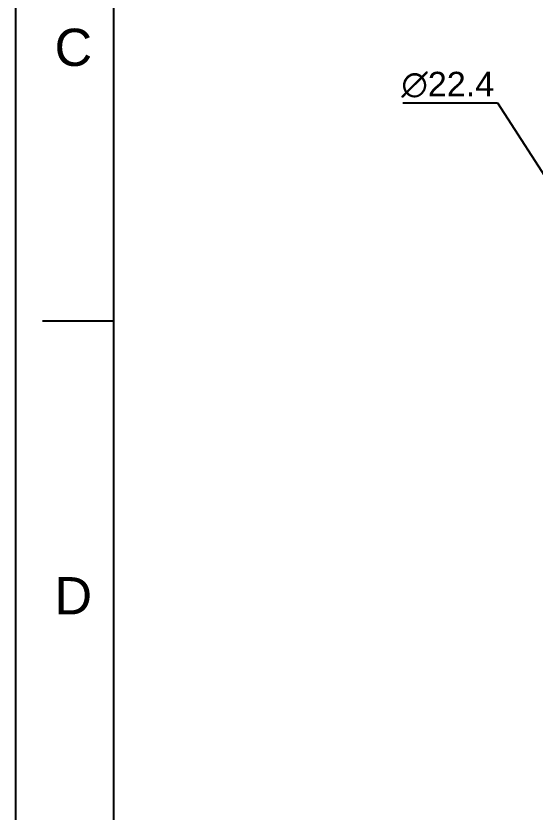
# Model space of a CAD drawing. Header units: millimetres. Extents: x 17655 to 18496, y 1152 to 1747.
# Drawn here: x 17654.9 to 17761.2, y 1293.5 to 1456.6 of the extents above; entities that cross this region are included whole.
import ezdxf

# ---------------------------------------------------------------- set-up
doc = ezdxf.new("R2010")
doc.units = ezdxf.units.MM
doc.layers.add('DIM', color=3, linetype='Continuous')
doc.layers.add('FORM', color=7, linetype='Continuous')
doc.styles.get("Standard").update_dxf_attribs({"font": 'arial.ttf'})
doc.dimstyles.new('ISO-25', dxfattribs={"dimtxt": 5, "dimasz": 5, "dimexe": 1.252, "dimexo": 0.625, "dimgap": 1, "dimtad": 1, "dimtih": 1, "dimtoh": 1, "dimdec": 1, "dimdsep": 46, "dimtxsty": 'Standard', "dimcen": 0, "dimclrd": 3, "dimclre": 3, "dimclrt": 4, "dimadec": 0, "dimazin": 0, "dimtfac": 1, "dimtdec": 1, "dimtmove": 0, "dimatfit": 3, "dimfxl": 1, "dimarcsym": 0})

# ---------------------------------------------------------------- blocks, each defined once
blk = doc.blocks.new('*D54')
at = {"layer": 'DIM', "color": 3, "lineweight": -2, "transparency": 16777216}
for p, q in [((17734.17, 1438.82), (17753.58, 1438.82)), ((17753.58, 1438.82), (17771.05, 1411.61)), ((17785.87, 1388.54), (17773.75, 1407.4)), ((17788.57, 1384.33), (17791.27, 1380.12))]:
    blk.add_line(p, q, dxfattribs=at)
at = {"layer": 'DIM', "color": 3, "transparency": 16777216}
for points in [[(17771.75, 1412.06), (17770.35, 1411.16), (17773.75, 1407.4)], [(17789.27, 1384.78), (17787.87, 1383.88), (17785.87, 1388.54)]]:
    blk.add_solid(points, dxfattribs=at)
at = {"layer": 'DIM', "color": 4, "transparency": 16777216, "insert": (17743.37, 1442.51), "char_height": 5, "attachment_point": 5}
blk.add_mtext('∅22.4', dxfattribs=at)

msp = doc.modelspace()

# ---------------------------------------------------------------- linework, layer by layer
at = {"layer": 'FORM', "color": 7, "linetype": 'Continuous'}
for p, q in [((17654.91, 1152.17), (17654.91, 1746.87)), ((17674.93, 1726.85), (17674.93, 1172.19)), ((17674.93, 1394.05), (17660.38, 1394.05))]:
    msp.add_line(p, q, dxfattribs=at)

# ---------------------------------------------------------------- texts
at = {"layer": 'FORM', "char_height": 7.63, "attachment_point": 5}
for s, insert in [('C', (17666.67, 1450.14)), ('D', (17666.67, 1337.82))]:
    msp.add_mtext_dynamic_manual_height_columns(s, width=10.0119, gutter_width=12.51, heights=[0], dxfattribs=dict(at, insert=insert))

# ---------------------------------------------------------------- dimensions: what is measured, and where the dimension line sits
at = {"layer": 'DIM'}
dim = msp.add_diameter_dim_2p(p1=(17785.87, 1388.54), p2=(17773.75, 1407.4), dimstyle='ISO-25', dxfattribs=at)
dim.commit()
dim.dimension.update_dxf_attribs({"geometry": '*D54', "text_midpoint": (17743.37, 1438.82), "dimtype": 163})

doc.saveas('drawing.dxf')
